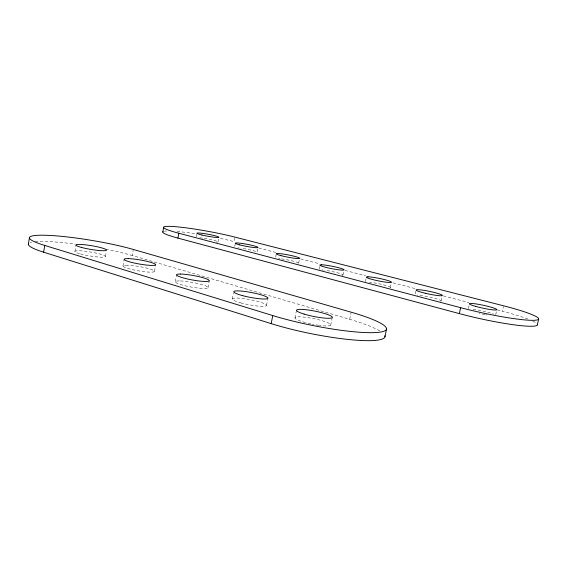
<?xml version="1.0" encoding="UTF-8"?>
<svg xmlns="http://www.w3.org/2000/svg" width="567" height="567" viewBox="0 0 567 567"><rect width="100%" height="100%" fill="white"/><g stroke="black" fill="none" stroke-linecap="round" stroke-linejoin="round"><path stroke-width="0.43" stroke-dasharray="2.83 2.13" d="M74.929 251.394L75.999 244.979M105.427 256.482L106.249 251.698M122.982 266.029L124.138 259.353M379.72 330.915A73.285 11.567 11.4 0 0 349.719 319.313L132.246 255.526L133.302 249.445M154.515 271.253L155.691 264.619M175.345 281.586L176.592 274.648M196.147 237.063L196.862 233.157M207.99 287.724L209.266 280.793M217.969 241.981L218.543 238.856M234.646 237.828L233.944 241.599A44.786 4.281 10.4 0 0 220.067 238.346M234.738 246.39L235.34 243.172M232.378 298.937L233.434 293.302M257.68 249.041L257.071 252.265A11.517 1.134 10.7 0 0 240.869 248.19M275.633 257.142L276.264 253.825M266.525 305.358L267.915 298.114M298.653 263.194L299.624 258.219M294.968 317.981L296.449 310.397M319.03 269.453L319.916 264.987M330.731 325.16L332.255 317.563M342.964 275.052L343.999 269.913M349.719 319.313L351.164 312.176M365.46 281.608L366.381 277.079M390.372 287.519L391.464 282.21M415.285 293.912L416.107 290.013M441.105 300.864L442.274 295.379M468.434 308.498L469.263 304.692M495.721 314.621L496.798 309.745M528.005 319.072A56.133 6.18 12.3 0 0 502.369 311.212L503.397 306.57M258.736 248.027L275.831 252.457M300.623 258.892L318.576 263.542M345.076 270.416L365.587 275.739M392.945 282.834L415.172 288.596M443.38 295.91L469.029 302.565M497.238 309.88L502.369 311.212M487.025 314.947A14.012 1.538 12.3 0 1 485.65 314.706M484.948 314.579A14.012 1.538 12.3 0 1 479.179 313.353M473.161 309.298A14.012 1.538 12.3 0 1 493.538 314.054M440.566 301.219A13.36 1.453 11.9 0 0 435.47 298.518L433.712 298.036A13.36 1.453 11.9 0 0 417.418 295.116M281.494 258.878A11.886 1.212 10.9 0 1 295.017 261.649A11.886 1.212 10.9 0 1 297.562 263.549M278.61 258.559A11.886 1.212 10.9 0 1 279.97 258.694M342.092 275.279A12.311 1.283 11.2 0 0 340.094 273.535L338.761 273.131A12.311 1.283 11.2 0 0 324.756 270.261M321.872 269.956A12.311 1.283 11.2 0 1 323.225 270.076M237.977 247.857A11.517 1.134 10.7 0 1 239.345 247.999M390.167 287.696A12.8 1.368 11.5 0 0 388.168 286.25L386.942 285.832A12.8 1.368 11.5 0 0 369.379 282.224M204.255 238.374A11.184 1.07 10.4 0 1 215.743 240.869A11.184 1.07 10.4 0 1 216.523 242.208M199.754 237.793A11.184 1.07 10.4 0 1 202.639 238.14M164.317 231.208A44.786 4.281 10.4 0 1 166.606 230.989M177.046 231.449A44.786 4.281 10.4 0 1 195.608 233.831M532.774 321.099A56.133 6.18 12.3 0 1 536.247 323.098M305.429 322.609A18.272 2.878 11.4 0 1 299.007 316.825A18.272 2.878 11.4 0 1 327.379 322.524A18.272 2.878 11.4 0 1 319.377 325.408M318.704 325.316A18.272 2.878 11.4 0 1 312.36 324.232M310.929 323.934A18.272 2.878 11.4 0 1 306.081 322.779M30.171 242.655A61.973 8.002 9.5 0 1 31.511 242.265M35.218 241.712A61.973 8.002 9.5 0 1 75.17 244.101M105.845 249.189A61.973 8.002 9.5 0 1 132.246 255.526M179.321 280.92L177.804 280.948A16.634 2.388 10.2 0 0 175.671 282.409L176.436 282.905A16.634 2.388 10.2 0 0 202.454 288.426L204.269 288.468A16.634 2.388 10.2 0 0 206.664 286.378L205.474 285.832A16.634 2.388 10.2 0 0 179.321 280.92M127.469 265.221L125.895 265.221A16.004 2.183 9.8 0 0 127.781 268.411L129.715 268.964A16.004 2.183 9.8 0 0 149.334 272.11A16.004 2.183 9.8 0 0 152.523 269.927L151.162 269.417A16.004 2.183 9.8 0 0 127.469 265.221M241.336 303.04L239.047 302.381A17.379 2.622 10.8 0 1 235.794 298.058A17.379 2.622 10.8 0 1 259.558 301.92L261.564 302.558A17.379 2.622 10.8 0 1 263.123 306.329A17.379 2.622 10.8 0 1 241.336 303.04M80.471 253.938A15.465 1.992 9.5 0 0 105.221 256.766A15.465 1.992 9.5 0 0 84.83 251.202A15.465 1.992 9.5 0 0 80.471 253.938"/><path stroke-width="0.85" d="M28.35 244.264L29.399 237.757M384.894 335.799A73.285 11.567 11.4 0 1 347.451 339.378A73.285 11.567 11.4 0 1 271.189 323.637L43.645 252.195L44.743 245.447A62.023 7.605 9.5 0 1 48.386 235.362A62.023 7.605 9.5 0 1 133.302 249.445L351.164 312.176A73.356 10.993 11.4 0 1 374.915 332.595A73.356 10.993 11.4 0 1 272.741 315.564L44.743 245.447M162.821 231.946L163.657 227.225M537.325 324.317A56.133 6.18 12.3 0 1 459.341 313.608L177.925 238.105L178.803 233.228A44.807 4.061 10.4 0 1 173.679 226.545A44.807 4.061 10.4 0 1 234.788 237.077L503.567 305.797A56.176 5.868 12.2 0 1 534.305 320.298A56.176 5.868 12.2 0 1 460.624 307.675L178.803 233.228M271.189 323.637L272.741 315.564M384.943 336.734L386.531 329.087M459.341 313.608L460.624 307.675M537.346 324.827L538.65 319.079M177.925 238.105A44.786 4.281 10.4 0 1 163.055 231.641M43.645 252.195A61.973 8.002 9.5 0 1 28.584 243.654M368.018 276.816L367.182 276.831A12.807 1.297 11.5 0 0 367.466 277.901L368.415 278.277A12.807 1.297 11.5 0 0 388.87 282.465L389.947 282.508A12.807 1.297 11.5 0 0 389.26 280.984L388.026 280.58A12.807 1.297 11.5 0 0 368.018 276.816M180.561 274.045L179.044 274.067A16.649 2.275 10.2 0 0 176.925 275.427L177.698 275.916A16.649 2.275 10.2 0 0 203.744 281.409L205.552 281.466A16.649 2.275 10.2 0 0 207.926 279.496L206.735 278.964A16.649 2.275 10.2 0 0 180.561 274.045M321.751 264.796L320.865 264.796A12.318 1.219 11.2 0 0 325.472 267.248L327.166 267.674A12.318 1.219 11.2 0 0 341.681 270.105A12.318 1.219 11.2 0 0 341.114 268.446L339.782 268.049A12.318 1.219 11.2 0 0 321.751 264.796M128.61 258.623L127.036 258.609A16.018 2.077 9.8 0 0 128.95 261.663L130.892 262.209A16.018 2.077 9.8 0 0 150.524 265.391A16.018 2.077 9.8 0 0 153.685 263.343L152.325 262.84A16.018 2.077 9.8 0 0 128.61 258.623M425.257 293.245L423.336 292.763A13.367 1.375 11.8 0 1 417.447 289.666A13.367 1.375 11.8 0 1 434.868 292.622L436.625 293.096A13.367 1.375 11.8 0 1 440.949 295.768A13.367 1.375 11.8 0 1 425.257 293.245M242.719 295.676L240.436 295.031A17.393 2.495 10.7 0 1 237.141 290.885A17.393 2.495 10.7 0 1 260.926 294.783L262.932 295.407A17.393 2.495 10.7 0 1 264.527 299.015A17.393 2.495 10.7 0 1 242.719 295.676M475.415 306.315A14.019 1.46 12.2 0 0 496.798 309.745A14.019 1.46 12.2 0 0 477.166 304.103A14.019 1.46 12.2 0 0 475.415 306.315M280.934 255.632A11.893 1.148 10.9 0 0 299.546 258.389A11.893 1.148 10.9 0 0 283.358 254.087A11.893 1.148 10.9 0 0 280.934 255.632M239.472 244.824A11.524 1.077 10.7 0 0 257.836 247.581A11.524 1.077 10.7 0 0 242.676 243.548A11.524 1.077 10.7 0 0 239.472 244.824M201.887 235.014A11.191 1.014 10.4 0 0 218.834 237.29A11.191 1.014 10.4 0 0 202.802 233.398A11.191 1.014 10.4 0 0 201.887 235.014M304.11 314.09A18.286 2.736 11.3 0 0 332.255 317.563A18.286 2.736 11.3 0 0 306.775 309.809A18.286 2.736 11.3 0 0 304.11 314.09M81.556 247.453A15.479 1.892 9.5 0 0 106.312 250.373A15.479 1.892 9.5 0 0 85.886 244.887A15.479 1.892 9.5 0 0 81.556 247.453"/></g></svg>
